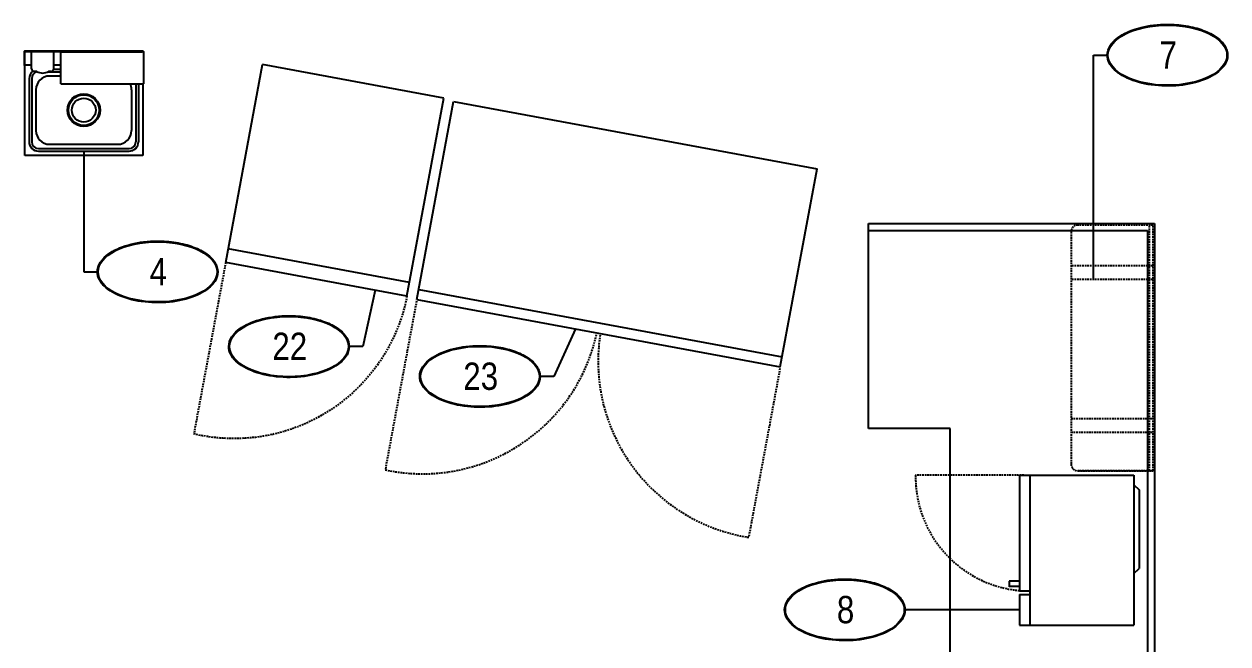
# Model space of a CAD drawing. Extents: x 1854 to 13881, y 653 to 2008.
# Drawn here: x 2941.4 to 3117.6, y 1719 to 1809.7 of the extents above; entities that cross this region are included whole.
import ezdxf
from ezdxf import colors
from ezdxf.entities.mleader import LeaderData, LeaderLine
from ezdxf.enums import TextEntityAlignment as Align
from ezdxf.math import Vec2, Vec3

# ---------------------------------------------------------------- set-up
doc = ezdxf.new("R2010")
doc.units = 0
doc.header["$LTSCALE"] = 0.5
doc.header["$MEASUREMENT"] = 0
doc.linetypes.add('DASHED', pattern=[0.75, 0.5, -0.25])
for name, color, linetype in [('200', 8, 'Continuous'), ('204', 8, 'Continuous'), ('206-KCL-DS', 8, 'DASHED'), ('FS-EQPLAN', 8, 'Continuous'), ('FS-EQUIP', 8, 'Continuous'), ('P-PLBG-ITEM', 8, 'Continuous')]:
    doc.layers.add(name, color=color, linetype=linetype)
doc.styles.get("Standard").update_dxf_attribs({"font": 'technic_.ttf', "height": 5})

# ---------------------------------------------------------------- blocks, each defined once
blk = doc.blocks.new('ADB018P')
at = {"layer": '200'}
for p, q in [((17.45, 0), (0.07, 0)), ((0.07, 0), (0.07, -0.04)), ((0.12, 0), (17.37, 0)), ((0.12, 0), (17.37, 0)), ((0.12, -15.25), (0.12, 0)), ((0, -0.1), (0, -2)), ((0.04, -0.1), (0.04, -2)), ((17.45, -0.04), (0.07, -0.04)), ((17.49, -0.07), (0.07, -0.07)), ((0.07, -0.07), (0.07, -2)), ((4.35, -0.07), (1.1, -0.07)), ((1.1, -2.57), (1.1, -0.07)), ((4.35, -2.57), (4.35, -0.07)), ((5.22, -0.07), (17.27, -0.07)), ((5.37, -4.76), (5.37, -0.07)), ((17.45, 0), (17.45, -0.07)), ((17.52, -4.76), (17.52, -0.14)), ((17.52, -0.14), (17.55, -0.14)), ((17.55, -4.76), (17.55, -0.14)), ((0.12, -2), (1.1, -2)), ((1.85, -2.95), (1.47, -2.95)), ((3.51, -3), (5.37, -3)), ((3.97, -2.95), (3.6, -2.95)), ((4.34, -2.63), (5.37, -2.63)), ((4.35, -2), (5.37, -2)), ((0.74, -4), (0.74, -13.25)), ((1.12, -4), (1.12, -13.25)), ((3.74, -3.62), (5.37, -3.62)), ((5.37, -4.76), (17.55, -4.76)), ((16.37, -4.76), (16.37, -13.25)), ((16.74, -4.76), (16.74, -13.25)), ((17.37, -4.76), (17.37, -15.25)), ((1.74, -5.63), (1.74, -11.63)), ((15.74, -5.63), (15.74, -11.63)), ((3.73, -13.62), (13.76, -13.62)), ((17.37, -15.25), (0.12, -15.25)), ((2.12, -14.25), (15.37, -14.25)), ((2.12, -14.62), (15.37, -14.62))]:
    blk.add_line(p, q, dxfattribs=at)
for radius in [2.38, 2.25, 1.75]:
    blk.add_circle((8.74, -8.62), radius, dxfattribs=at)
for centre, radius, start, end in [((0.07, -0.1), 0.0684, 90, 180), ((0.07, -0.1), 0.0325, 90, 180), ((17.49, -0.14), 0.0679, 0, 90), ((0.04, -2), 0.0359, 180, 0), ((2.12, -4), 1.38, 126.9245, 180), ((1.47, -2.57), 0.375, 180, 270), ((2.12, -4), 1, 98.9686, 180), ((2.72, -1.54), 1.66, 238.1092, 301.8908), ((3.97, -2.57), 0.375, 270, 0), ((3.74, -5.63), 2, 90, 180), ((13.74, -5.63), 2, 0, 25.6613), ((3.74, -11.63), 2, 180, 270), ((13.74, -11.63), 2, 270, 0), ((2.12, -13.25), 1.38, 180, 270), ((2.12, -13.25), 1, 180, 270), ((15.37, -13.25), 1, 270, 0), ((15.37, -13.25), 1.38, 270, 0)]:
    blk.add_arc(centre, radius, start, end, dxfattribs=at)
blk = doc.blocks.new('Wall shelf 1236')
at = {"layer": 'FS-EQUIP', "linetype": 'DASHED'}
for p, q in [((20.42, 6.47), (-15.58, 6.47)), ((-15.58, 6.47), (-15.58, -4.53)), ((20.42, 5.97), (-15.58, 5.97)), ((-9.58, 6.47), (-9.58, -5.53)), ((-7.58, 6.47), (-7.58, -5.53)), ((12.74, -5.53), (12.74, 6.47)), ((14.74, -5.53), (14.74, 6.47)), ((20.42, -4.53), (20.42, 6.47)), ((20.42, 6.47), (20.42, -4.53)), ((-14.58, -5.53), (19.42, -5.53))]:
    blk.add_line(p, q, dxfattribs=at)
for centre, start, end in [((-14.58, -4.53), 180, 270), ((19.42, -4.53), 270, 0)]:
    blk.add_arc(centre, 1, start, end, dxfattribs=at)
blk = doc.blocks.new('AXAY027P')
at = {"layer": '200'}
for p, q in [((2, -3.31), (24, -3.31)), ((2, -20.06), (2, -3.31)), ((3.42, -3.31), (4.17, -2.56)), ((4.17, -2.56), (15.67, -2.56)), ((16.42, -3.31), (15.67, -2.56)), ((24, -20.06), (24, -3.31)), ((18.97, -20.06), (18.97, -18.56)), ((19.47, -20.06), (19.47, -18.56)), ((2, -20.06), (18.97, -20.06)), ((17.56, -20.06), (17.56, -21.56)), ((18.34, -20.06), (18.34, -21.56)), ((19.47, -20.06), (24, -20.06)), ((17.56, -21.56), (18.36, -21.56))]:
    blk.add_line(p, q, dxfattribs=at)
at = {"layer": '204'}
blk.add_line((2, -18.56), (24, -18.56), dxfattribs=at)
at = {"layer": '206-KCL-DS'}
blk.add_line((2, -19.44), (2, -35.29), dxfattribs=at)
blk.add_arc((2.22, -18.53), 16.76, 269.2501, 354.751, dxfattribs=at)
blk = doc.blocks.new('TFEY03P')
at = {"layer": '200'}
for p, q in [((0, 0), (27, 0)), ((0, -29.5), (0, 0)), ((27, -29.5), (27, 0)), ((0, -29.5), (27, -29.5))]:
    blk.add_line(p, q, dxfattribs=at)
at = {"layer": '204'}
blk.add_line((0, -27.44), (27, -27.44), dxfattribs=at)
at = {"layer": '206-KCL-DS'}
blk.add_line((27, -29.5), (27, -55.04), dxfattribs=at)
blk.add_arc((25.78, -29.28), 25.78, 180.4878, 272.7041, dxfattribs=at)
blk = doc.blocks.new('TFEY02P')
at = {"layer": '200'}
for p, q in [((0, 0), (54.12, 0)), ((0, -29.5), (0, 0)), ((54.12, -29.5), (54.12, 0)), ((0, -28), (54.12, -28)), ((0, -29.5), (54.12, -29.5))]:
    blk.add_line(p, q, dxfattribs=at)
at = {"layer": '206-KCL-DS'}
for p, q in [((0, -29.75), (0, -54.88)), ((54.12, -29.75), (54.12, -54.88))]:
    blk.add_line(p, q, dxfattribs=at)
for centre, start, end in [((0.71, -28.78), 268.452, 357.8706), ((53.42, -28.78), 182.1294, 271.548)]:
    blk.add_arc(centre, 26.11, start, end, dxfattribs=at)
blk = doc.blocks.new('ITEM NUMBER')
at = {"layer": 'FS-EQPLAN', "linetype": 'Continuous', "transparency": 16777216}
blk.add_ellipse((-0.26, 0.57), major_axis=(-8.71, 0), ratio=0.506427, dxfattribs=at)
blk.add_open_spline([(-9.07, 0.57), (-9.07, 0.19), (-8.97, -0.19), (-8.44, -1.25), (-7.78, -1.89), (-5.97, -2.94), (-4.83, -3.35), (-2.3, -3.87), (-0.92, -3.98), (1.81, -3.87), (3.14, -3.65), (5.47, -2.93), (6.47, -2.43), (7.81, -1.33), (8.23, -0.77), (8.59, 0.31), (8.59, 0.82), (8.27, 1.8), (7.96, 2.27), (7.06, 3.14), (6.47, 3.53), (5.09, 4.19), (4.29, 4.47), (2.57, 4.87), (1.64, 5), (-0.62, 5.13), (-1.97, 5.05), (-4.47, 4.59), (-5.62, 4.22), (-7.48, 3.25), (-8.2, 2.65), (-8.91, 1.54), (-9.07, 1.06), (-9.07, 0.57)], degree=3, knots=[0, 0, 0, 0, 0.249186, 0.249186, 0.71657, 0.71657, 1.183954, 1.183954, 1.651338, 1.651338, 2.118721, 2.118721, 2.586105, 2.586105, 2.978476, 2.978476, 3.303272, 3.303272, 3.628068, 3.628068, 3.952865, 3.952865, 4.277661, 4.277661, 4.602457, 4.602457, 5.05749, 5.05749, 5.512523, 5.512523, 5.967556, 5.967556, 6.283185, 6.283185, 6.283185, 6.283185], dxfattribs=at)
blk.add_attdef('NUM', text='', height=4, dxfattribs=at).set_placement((-0.15, 0.61), align=Align.MIDDLE_CENTER)
blk = doc.blocks.new('_None')

msp = doc.modelspace()

# ---------------------------------------------------------------- linework, layer by layer
at = {"layer": 'FS-EQUIP'}
for p, q in [((3065, 1780.52), (3106.87, 1780.52)), ((3065, 1750.52), (3065, 1780.52)), ((3106.87, 1780.52), (3106.87, 1677.44)), ((3065, 1779.52), (3105.87, 1779.52)), ((3105.87, 1779.52), (3105.87, 1677.44)), ((3076.95, 1750.52), (3065, 1750.52)), ((3076.95, 1677.44), (3076.95, 1750.52))]:
    msp.add_line(p, q, dxfattribs=at)
at = {"layer": 'P-PLBG-ITEM'}
msp.add_line((2950.13, 1773.47), (2952.13, 1773.47), dxfattribs=at)
msp.add_lwpolyline([(2950.13, 1791.15), (2950.13, 1773.47)], dxfattribs=at)
msp.add_ellipse((2960.93, 1773.46), major_axis=(-8.71, 0), ratio=0.506427, dxfattribs=at)
msp.add_open_spline([(2952.13, 1773.46), (2952.13, 1773.08), (2952.22, 1772.7), (2952.75, 1771.64), (2953.42, 1771.01), (2955.22, 1769.96), (2956.36, 1769.54), (2958.89, 1769.02), (2960.28, 1768.91), (2963, 1769.02), (2964.33, 1769.24), (2966.67, 1769.96), (2967.67, 1770.47), (2969.01, 1771.56), (2969.43, 1772.12), (2969.78, 1773.21), (2969.78, 1773.71), (2969.47, 1774.69), (2969.15, 1775.17), (2968.25, 1776.03), (2967.66, 1776.42), (2966.28, 1777.08), (2965.49, 1777.36), (2963.76, 1777.76), (2962.84, 1777.89), (2960.57, 1778.02), (2959.22, 1777.94), (2956.72, 1777.48), (2955.57, 1777.11), (2953.71, 1776.14), (2953, 1775.54), (2952.28, 1774.43), (2952.13, 1773.95), (2952.13, 1773.46)], degree=3, knots=[0, 0, 0, 0, 0.249186, 0.249186, 0.71657, 0.71657, 1.183954, 1.183954, 1.651338, 1.651338, 2.118721, 2.118721, 2.586105, 2.586105, 2.978476, 2.978476, 3.303272, 3.303272, 3.628068, 3.628068, 3.952865, 3.952865, 4.277661, 4.277661, 4.602457, 4.602457, 5.05749, 5.05749, 5.512523, 5.512523, 5.967556, 5.967556, 6.283185, 6.283185, 6.283185, 6.283185], dxfattribs=at)

# ---------------------------------------------------------------- block references
at = {"layer": 'FS-EQUIP'}
msp.add_blockref('ADB018P', (2941.38, 1805.77), dxfattribs=at)
at = {"layer": 'FS-EQUIP', "xscale": -1, "rotation": 349.4856362235383}
msp.add_blockref('TFEY03P', (3002.83, 1798.9), dxfattribs=at)
at = {"layer": 'FS-EQUIP'}
for name, p, rotation in [('TFEY02P', (3004.27, 1798.42), 349.485636223536), ('Wall shelf 1236', (3100.2, 1764.74), 270), ('AXAY027P', (3107.19, 1745.7), 270)]:
    msp.add_blockref(name, p, dxfattribs=dict(at, rotation=rotation))

# ---------------------------------------------------------------- texts
at = {"layer": 'P-PLBG-ITEM'}
msp.add_text('4', height=4, dxfattribs=at).set_placement((2961.04, 1773.5), align=Align.MIDDLE_CENTER)

# ---------------------------------------------------------------- leaders
at = {"layer": 'FS-EQPLAN'}
ml = msp.add_multileader_block('Standard', dxfattribs=at)
ml.set_content('ITEM NUMBER', color=3)
ml.set_attribute('NUM', '7', width=0)
ml.set_leader_properties(color=8)
ml.set_arrow_properties(name='NONE')
ml.build(insert=Vec2(0, 0))
ml.multileader.update_dxf_attribs({"text_right_attachment_type": 6, "dogleg_length": 2, "arrow_head_size": 4.25})
ctx = ml.context
ctx.base_point, ctx.char_height, ctx.arrow_head_size, ctx.landing_gap_size, ctx.plane_origin = Vec3(3099.98, 1805.2), 5, 4.25, 0.09, Vec3(3097.98, 1772.32)
ctx.right_attachment = 6
notes = []
notes.append((ctx, [(0, (1, 1, 0), (3097.98, 1805.2), (1, 0), 2, [(0, [(3097.98, 1772.32)], 0, [])])]))
ctx.block.insert = Vec3(3109.05, 1804.62)
ml = msp.add_multileader_block('Standard', dxfattribs=at)
ml.set_content('ITEM NUMBER', color=3)
ml.set_attribute('NUM', '22', width=0)
ml.set_leader_properties(color=8)
ml.set_arrow_properties(name='NONE')
ml.build(insert=Vec2(0, 0))
ml.multileader.update_dxf_attribs({"text_right_attachment_type": 6, "dogleg_length": 2, "arrow_head_size": 4.25})
ctx = ml.context
ctx.base_point, ctx.char_height, ctx.arrow_head_size, ctx.landing_gap_size, ctx.plane_origin = Vec3(2971.36, 1762.52), 5, 4.25, 0.09, Vec3(2992.78, 1770.76)
ctx.right_attachment = 6
notes.append((ctx, [(0, (1, 1, 0), (2990.98, 1762.52), (-1, 0), 2, [(0, [(2992.78, 1770.76)], 0, [])])]))
ctx.block.insert = Vec3(2980.43, 1761.95)
ml = msp.add_multileader_block('Standard', dxfattribs=at)
ml.set_content('ITEM NUMBER', color=3)
ml.set_attribute('NUM', '23', width=0)
ml.set_leader_properties(color=8)
ml.set_arrow_properties(name='NONE')
ml.build(insert=Vec2(0, 0))
ml.multileader.update_dxf_attribs({"text_right_attachment_type": 6, "dogleg_length": 2, "arrow_head_size": 4.25})
ctx = ml.context
ctx.base_point, ctx.char_height, ctx.arrow_head_size, ctx.landing_gap_size, ctx.plane_origin = Vec3(2999.32, 1758.14), 5, 4.25, 0.09, Vec3(3022.1, 1765.1)
ctx.right_attachment = 6
notes.append((ctx, [(0, (1, 1, 0), (3018.94, 1758.14), (-1, 0), 2, [(0, [(3022.1, 1765.1)], 0, [])])]))
ctx.block.insert = Vec3(3008.39, 1757.57)
ml = msp.add_multileader_block('Standard', dxfattribs=at)
ml.set_content('ITEM NUMBER', color=3)
ml.set_attribute('NUM', '8', width=0)
ml.set_leader_properties(color=8)
ml.set_arrow_properties(name='NONE')
ml.build(insert=Vec2(0, 0))
ml.multileader.update_dxf_attribs({"text_right_attachment_type": 6, "dogleg_length": 2, "arrow_head_size": 4.25})
ctx = ml.context
ctx.base_point, ctx.char_height, ctx.arrow_head_size, ctx.landing_gap_size, ctx.plane_origin = Vec3(3052.74, 1723.97), 5, 4.25, 0.09, Vec3(3087.13, 1723.97)
ctx.right_attachment = 6
notes.append((ctx, [(0, (1, 1, 0), (3072.35, 1723.97), (-1, 0), 2, [(0, [(3087.13, 1723.97)], 0, [])])]))
ctx.block.insert = Vec3(3061.81, 1723.39)
for ctx, leaders in notes:
    for number, flags, end, landing, length, lines in leaders:
        leader = LeaderData()
        leader.index, (leader.has_last_leader_line, leader.has_dogleg_vector, leader.attachment_direction) = number, flags
        leader.last_leader_point, leader.dogleg_vector, leader.dogleg_length = Vec3(end), Vec3(landing), length
        for number, points, colour, breaks in lines:
            line = LeaderLine()
            line.index, line.vertices, line.color, line.breaks = number, Vec3.list(points), colors.encode_raw_color(colour), breaks
            leader.lines.append(line)
        ctx.leaders.append(leader)

doc.saveas('drawing.dxf')
